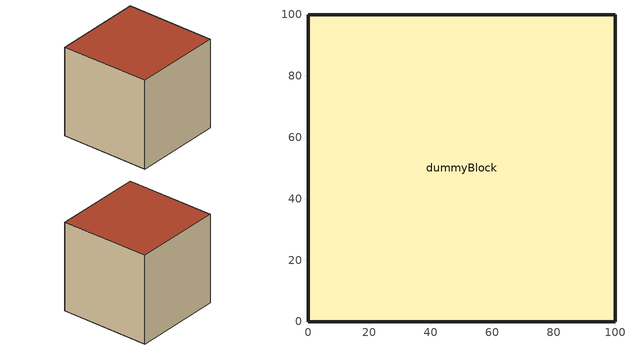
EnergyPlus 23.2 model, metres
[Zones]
dummyBlock
 floor outside (AllSurfaces): 0,0 0,100 100,100 100,0 z-400
 wall outside (AllSurfaces): 0,0 100,0 100,100 0,100 0,0 z-400:-300
 roof outside (AllSurfaces): 0,0 100,0 100,100 0,100 z-300
[Building]
TEST: North Axis {deg}=0; Terrain=Suburbs; Loads Convergence Tolerance Value {W}=0.04; Temperature Convergence Tolerance Value {deltaC}=0.4; Solar Distribution=FullExterior; Maximum Number of Warmup Days=25; Minimum Number of Warmup Days=10
[Site:Location]
Kuala Lumpur: Latitude {deg}=0; Longitude {deg}=0; Time Zone {hr}=-8; Elevation {m}=63
[Site:GroundTemperature:BuildingSurface]
28, 28, 28, 28, 28, 28, 28, 28, 28, 28, 28, 28
[Material]
300mm_RC: Roughness=Smooth; Thickness {m}=0.2; Conductivity {W/m-K}=1.73; Density {kg/m3}=2400; Specific Heat {J/kg-K}=837; Thermal Absorptance=0.9; Solar Absorptance=0.65; Visible Absorptance=0.65
[Construction]
AllSurfaces: 300mm_RC
[Zone]
dummyBlock: Type=1; Multiplier=1; Ceiling Height {m}=autocalculate; Volume {m3}=autocalculate; Floor Area {m2}=autocalculate; Part of Total Floor Area=Yes
[People]
people: Zone or ZoneList or Space or SpaceList=Block MAIN Storey 0; Number of People Schedule=office; Number of People Calculation Method=People; Number of People=1; Fraction Radiant=0.3; Sensible Heat Fraction=0.58; Activity Level Schedule=activity_level; Carbon Dioxide Generation Rate {m3/s-W}=3.82e-08; Enable ASHRAE 55 Comfort Warnings=No; Mean Radiant Temperature Calculation Type=ZoneAveraged; Clothing Insulation Calculation Method=ClothingInsulationSchedule; Cold Stress Temperature Threshold {C}=15.56; Heat Stress Temperature Threshold {C}=30
[Lights]
lights: Zone or ZoneList or Space or SpaceList=Block MAIN Storey 0; Schedule=office; Design Level Calculation Method=LightingLevel; Lighting Level {W}=1000; Fraction Replaceable=1; Return Air Fraction Calculated from Plenum Temperature=No
[ElectricEquipment]
equipment: Zone or ZoneList or Space or SpaceList=Block MAIN Storey 0; Schedule=office; Design Level Calculation Method=EquipmentLevel; Design Level {W}=10
[ZoneInfiltration:DesignFlowRate]
infiltration: Zone or ZoneList or Space or SpaceList=Block MAIN Storey 0; Schedule=alwaysON; Design Flow Rate Calculation Method=AirChanges/Hour; Air Changes per Hour {1/hr}=0.25; Constant Term Coefficient=1
[DesignSpecification:OutdoorAir]
FA: Outdoor Air Method=Flow/Zone; Outdoor Air Schedule=office
[ZoneControl:Thermostat]
24degC: Zone or ZoneList=Block MAIN Storey 0; Control Type Schedule=cooling_control; Control 1=cooling_setpoint
[ThermostatSetpoint:SingleCooling]
cooling_setpoint: Setpoint Temperature Schedule=24deg
[ZoneHVAC:IdealLoadsAirSystem]
ideal_cooling: Availability Schedule=office; Maximum Heating Supply Air Temperature {C}=50; Minimum Cooling Supply Air Temperature {C}=13; Maximum Heating Supply Air Humidity Ratio {kgWater/kgDryAir}=0.0156; Minimum Cooling Supply Air Humidity Ratio {kgWater/kgDryAir}=0.0077; Heating Limit=NoLimit; Cooling Limit=NoLimit; Dehumidification Control Type=None; Cooling Sensible Heat Ratio=0.7; Humidification Control Type=None; Design Specification Outdoor Air Object=FA; Demand Controlled Ventilation Type=None; Outdoor Air Economizer Type=NoEconomizer; Heat Recovery Type=None; Sensible Heat Recovery Effectiveness=0; Latent Heat Recovery Effectiveness=0
[Zone equipment]
Block MAIN Storey 0: ideal_cooling
[Schedule:Day:Hourly]
hourlyScheduleOffice: 0, 0, 0, 0, 0, 0, 0, 0, 1, 1, 1, 1, 1, 1, 1, 1, 1, 1, 0, 0, 0, 0, 0, 0
hourlyOFF: 0, 0, 0, 0, 0, 0, 0, 0, 0, 0, 0, 0, 0, 0, 0, 0, 0, 0, 0, 0, 0, 0, 0, 0
AlwaysON: 1, 1, 1, 1, 1, 1, 1, 1, 1, 1, 1, 1, 1, 1, 1, 1, 1, 1, 1, 1, 1, 1, 1, 1
[Schedule:Week:Daily]
weeklyOffice: hourlyOFF, hourlyScheduleOffice, hourlyScheduleOffice, hourlyScheduleOffice, hourlyScheduleOffice, hourlyScheduleOffice, hourlyOFF, hourlyOFF, hourlyScheduleOffice, hourlyScheduleOffice, hourlyScheduleOffice, hourlyScheduleOffice
alwaysON: AlwaysON, AlwaysON, AlwaysON, AlwaysON, AlwaysON, AlwaysON, AlwaysON, AlwaysON, AlwaysON, AlwaysON, AlwaysON, AlwaysON
[Schedule:Year]
office: weeklyOffice, 1, 1, 12, 31
alwaysON: alwaysON, 1, 1, 12, 31
[Schedule:Compact]
24deg: THROUGH: 12/31, FOR: AllDays, Until: 24:00, 22
cooling_control: THROUGH: 12/31, FOR: AllDays, Until: 24:00, 2
activity_level: THROUGH: 12/31, FOR: AllDays, Until: 24:00, 120
